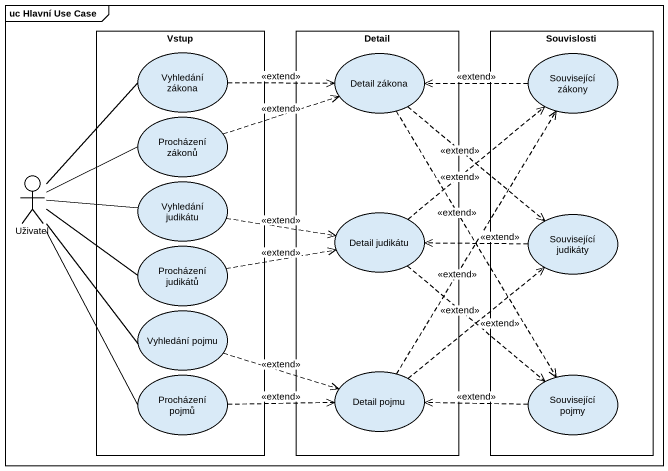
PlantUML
@startuml
mainframe uc Hlavní Use Case
rectangle Vstup {
  usecase "Vyhledání zákona" as Vyhledání_zákona
  usecase "Procházení zákonů" as Procházení_zákonů
  usecase "Vyhledání judikátu" as Vyhledání_judikátu
  usecase "Procházení judikátů" as Procházení_judikátů
  usecase "Vyhledání pojmu" as Vyhledání_pojmu
  usecase "Procházení pojmů" as Procházení_pojmů
}
rectangle Detail {
  usecase "Detail zákona" as Detail_zákona
  usecase "Detail judikátu" as Detail_judikátu
  usecase "Detail pojmu" as Detail_pojmu
}
rectangle Souvislosti {
  usecase "Související zákony" as Související_zákony
  usecase "Související judikáty" as Související_judikáty
  usecase "Související pojmy" as Související_pojmy
}
actor Uživatel
Vyhledání_zákona .right.> Detail_zákona : <<extend>>
Detail_zákona ..> Související_judikáty : <<extend>>
Detail_zákona ..> Související_pojmy : <<extend>>
Související_zákony .left.> Detail_zákona : <<extend>>
Procházení_zákonů .right.> Detail_zákona : <<extend>>
Uživatel -up- Vyhledání_zákona
Uživatel -right- Procházení_zákonů
Uživatel -right- Vyhledání_judikátu
Uživatel -right- Procházení_judikátů
Uživatel -- Vyhledání_pojmu
Uživatel -- Procházení_pojmů
Vyhledání_judikátu .right.> Detail_judikátu : <<extend>>
Detail_judikátu .up.> Související_zákony : <<extend>>
Detail_judikátu ..> Související_pojmy : <<extend>>
Související_judikáty .left.> Detail_judikátu : <<extend>>
Procházení_judikátů .right.> Detail_judikátu : <<extend>>
Vyhledání_pojmu .right.> Detail_pojmu : <<extend>>
Procházení_pojmů .right.> Detail_pojmu : <<extend>>
Detail_pojmu .up.> Související_zákony : <<extend>>
Detail_pojmu .up.> Související_judikáty : <<extend>>
Související_pojmy .left.> Detail_pojmu : <<extend>>
@enduml
